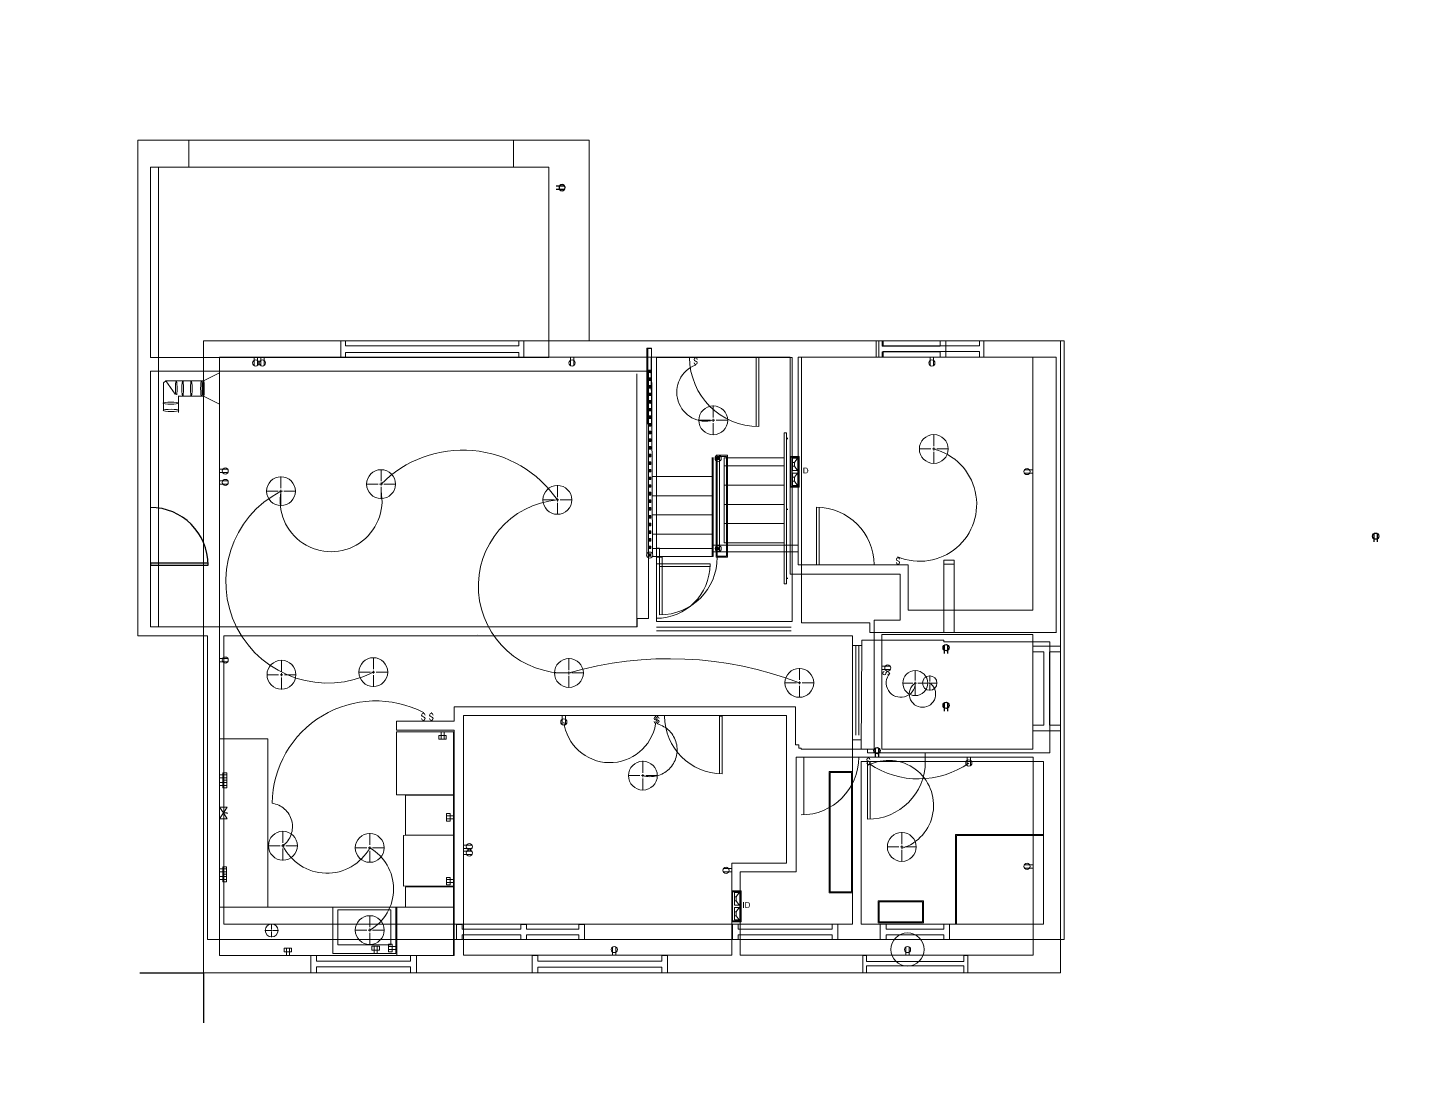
# Paper-space layout 'Layout1' of a CAD drawing. Header units: inches. Extents: x 1.05 to 9.45, y 0.8 to 7.2.
# The model-space entities are those that its viewports show. They can reach past a viewport. Long polylines and large blocks are cut down to what shows.
import ezdxf
from ezdxf.enums import TextEntityAlignment as Align

# ---------------------------------------------------------------- set-up
doc = ezdxf.new("R2010")
doc.units = ezdxf.units.IN
doc.header["$MEASUREMENT"] = 0
for name, pattern in [('ACAD_ISO02W100', [15, 12, -3]), ('ACAD_ISO07W100', [3, 0, -3]), ('CENTER2', [1.125, 0.75, -0.125, 0.125, -0.125])]:
    doc.linetypes.add(name, pattern=pattern)
doc.layers.get('0').update_dxf_attribs({"color": 1, "lineweight": 9})
for name, color, linetype, lineweight in [('00-page-edge', 7, 'Continuous', 9), ('E201-Electrical-2nd-floor', 7, 'Continuous', 9), ('VPORT-A000-With-E201', 7, 'Continuous', 9)]:
    doc.layers.add(name, color=color, linetype=linetype, lineweight=lineweight)
doc.layers.get('00-page-edge').off()
doc.layers.get('E201-Electrical-2nd-floor').off()
doc.styles.add('Reg', font='Arial.ttf', dxfattribs={"height": 3})

# ---------------------------------------------------------------- blocks, each defined once
blk = doc.blocks.new('cgri')
at = {"layer": ''}
for p, q in [((291.65, 54.83), (291.65, 59.21)), ((293.38, 54.83), (293.38, 59.22))]:
    blk.add_line(p, q, dxfattribs=at)
blk.add_circle((292.52, 57.86), 1.61, dxfattribs=at)
blk = doc.blocks.new('*U11')
at = {"layer": 'E201-Electrical-2nd-floor'}
blk.add_blockref('cgri', (0, 0), dxfattribs=at)
at = {"style": 'Reg'}
blk.add_attdef('ID', text='', height=3, dxfattribs=at).set_placement((292.6, 61.43), align=Align.MIDDLE_CENTER)
blk = doc.blocks.new('*U23')
at = {"layer": 'VPORT-A000-With-E201', "color": 0, "linetype": 'CENTER2', "transparency": 16777216}
for p, q in [((0, 1.5), (0, 7.62)), ((-7.62, 0), (-1.5, 0)), ((1.5, 0), (7.62, 0)), ((0, -7.62), (0, -1.5))]:
    blk.add_line(p, q, dxfattribs=at)
at = {"layer": 'VPORT-A000-With-E201', "color": 0, "linetype": 'Continuous', "transparency": 16777216}
for p, q in [((-0.75, 0), (0.75, 0)), ((0, -0.75), (0, 0.75))]:
    blk.add_line(p, q, dxfattribs=at)
blk = doc.blocks.new('*U24')
at = {"layer": 'VPORT-A000-With-E201', "color": 0, "linetype": 'CENTER2', "transparency": 16777216}
for p, q in [((0, 1.5), (0, 7.62)), ((-7.62, 0), (-1.5, 0)), ((1.5, 0), (7.62, 0)), ((0, -7.62), (0, -1.5))]:
    blk.add_line(p, q, dxfattribs=at)
at = {"layer": 'VPORT-A000-With-E201', "color": 0, "linetype": 'Continuous', "transparency": 16777216}
for p, q in [((-0.75, 0), (0.75, 0)), ((0, -0.75), (0, 0.75))]:
    blk.add_line(p, q, dxfattribs=at)
blk = doc.blocks.new('*U25')
at = {"layer": 'VPORT-A000-With-E201', "color": 0, "linetype": 'CENTER2', "transparency": 16777216}
for p, q in [((0, 1.5), (0, 7.62)), ((-7.62, 0), (-1.5, 0)), ((1.5, 0), (7.62, 0)), ((0, -7.62), (0, -1.5))]:
    blk.add_line(p, q, dxfattribs=at)
at = {"layer": 'VPORT-A000-With-E201', "color": 0, "linetype": 'Continuous', "transparency": 16777216}
for p, q in [((-0.75, 0), (0.75, 0)), ((0, -0.75), (0, 0.75))]:
    blk.add_line(p, q, dxfattribs=at)
blk = doc.blocks.new('*U26')
at = {"layer": 'VPORT-A000-With-E201', "color": 0, "linetype": 'CENTER2', "transparency": 16777216}
for p, q in [((0, 1.5), (0, 7.62)), ((-7.62, 0), (-1.5, 0)), ((1.5, 0), (7.62, 0)), ((0, -7.62), (0, -1.5))]:
    blk.add_line(p, q, dxfattribs=at)
at = {"layer": 'VPORT-A000-With-E201', "color": 0, "linetype": 'Continuous', "transparency": 16777216}
for p, q in [((-0.75, 0), (0.75, 0)), ((0, -0.75), (0, 0.75))]:
    blk.add_line(p, q, dxfattribs=at)
blk = doc.blocks.new('*U27')
at = {"layer": 'VPORT-A000-With-E201', "color": 0, "linetype": 'CENTER2', "transparency": 16777216}
for p, q in [((0, 1.5), (0, 7.62)), ((-7.62, 0), (-1.5, 0)), ((1.5, 0), (7.62, 0)), ((0, -7.62), (0, -1.5))]:
    blk.add_line(p, q, dxfattribs=at)
at = {"layer": 'VPORT-A000-With-E201', "color": 0, "linetype": 'Continuous', "transparency": 16777216}
for p, q in [((-0.75, 0), (0.75, 0)), ((0, -0.75), (0, 0.75))]:
    blk.add_line(p, q, dxfattribs=at)
blk = doc.blocks.new('*U28')
at = {"layer": 'VPORT-A000-With-E201', "color": 0, "linetype": 'CENTER2', "transparency": 16777216}
for p, q in [((0, 1.5), (0, 7.62)), ((-7.62, 0), (-1.5, 0)), ((1.5, 0), (7.62, 0)), ((0, -7.62), (0, -1.5))]:
    blk.add_line(p, q, dxfattribs=at)
at = {"layer": 'VPORT-A000-With-E201', "color": 0, "linetype": 'Continuous', "transparency": 16777216}
for p, q in [((-0.75, 0), (0.75, 0)), ((0, -0.75), (0, 0.75))]:
    blk.add_line(p, q, dxfattribs=at)
blk = doc.blocks.new('*U29')
at = {"layer": 'VPORT-A000-With-E201', "color": 0, "linetype": 'CENTER2', "transparency": 16777216}
for p, q in [((0, 1.5), (0, 7.62)), ((-7.62, 0), (-1.5, 0)), ((1.5, 0), (7.62, 0)), ((0, -7.62), (0, -1.5))]:
    blk.add_line(p, q, dxfattribs=at)
at = {"layer": 'VPORT-A000-With-E201', "color": 0, "linetype": 'Continuous', "transparency": 16777216}
for p, q in [((-0.75, 0), (0.75, 0)), ((0, -0.75), (0, 0.75))]:
    blk.add_line(p, q, dxfattribs=at)
blk = doc.blocks.new('*U30')
at = {"layer": 'VPORT-A000-With-E201', "color": 0, "linetype": 'CENTER2', "transparency": 16777216}
for p, q in [((0, 1.5), (0, 7.62)), ((-7.62, 0), (-1.5, 0)), ((1.5, 0), (7.62, 0)), ((0, -7.62), (0, -1.5))]:
    blk.add_line(p, q, dxfattribs=at)
at = {"layer": 'VPORT-A000-With-E201', "color": 0, "linetype": 'Continuous', "transparency": 16777216}
for p, q in [((-0.75, 0), (0.75, 0)), ((0, -0.75), (0, 0.75))]:
    blk.add_line(p, q, dxfattribs=at)
blk = doc.blocks.new('*U22')
blk.add_circle((438.12, 307.76), 7.5)
at = {"style": 'Reg'}
blk.add_attdef('ID', (436.49, 308.43), '', height=3, dxfattribs=at)
blk = doc.blocks.new('*U31')
at = {"layer": 'VPORT-A000-With-E201', "color": 0, "linetype": 'CENTER2', "transparency": 16777216}
for p, q in [((0, 1.5), (0, 7.62)), ((-7.62, 0), (-1.5, 0)), ((1.5, 0), (7.62, 0)), ((0, -7.62), (0, -1.5))]:
    blk.add_line(p, q, dxfattribs=at)
at = {"layer": 'VPORT-A000-With-E201', "color": 0, "linetype": 'Continuous', "transparency": 16777216}
for p, q in [((-0.75, 0), (0.75, 0)), ((0, -0.75), (0, 0.75))]:
    blk.add_line(p, q, dxfattribs=at)
blk = doc.blocks.new('*U32')
at = {"layer": 'VPORT-A000-With-E201', "color": 0, "linetype": 'CENTER2', "transparency": 16777216}
for p, q in [((-6.62, 0), (-1.3, 0)), ((0, 1.3), (0, 6.62)), ((1.3, 0), (6.62, 0)), ((0, -6.62), (0, -1.3))]:
    blk.add_line(p, q, dxfattribs=at)
at = {"layer": 'VPORT-A000-With-E201', "color": 0, "linetype": 'Continuous', "transparency": 16777216}
for p, q in [((-0.65, 0), (0.65, 0)), ((0, -0.65), (0, 0.65))]:
    blk.add_line(p, q, dxfattribs=at)
blk = doc.blocks.new('*U33')
at = {"layer": 'VPORT-A000-With-E201', "color": 0, "linetype": 'CENTER2', "transparency": 16777216}
for p, q in [((-3.87, 0), (-0.75, 0)), ((0, 0.75), (0, 3.87)), ((0.75, 0), (3.87, 0)), ((0, -3.87), (0, -0.75))]:
    blk.add_line(p, q, dxfattribs=at)
at = {"layer": 'VPORT-A000-With-E201', "color": 0, "linetype": 'Continuous', "transparency": 16777216}
for p, q in [((-0.375, 0), (0.375, 0)), ((0, -0.375), (0, 0.375))]:
    blk.add_line(p, q, dxfattribs=at)
blk = doc.blocks.new('*U34')
at = {"layer": 'VPORT-A000-With-E201', "color": 0, "linetype": 'CENTER2', "transparency": 16777216}
for p, q in [((0, 1.5), (0, 7.62)), ((-7.62, 0), (-1.5, 0)), ((1.5, 0), (7.62, 0)), ((0, -7.62), (0, -1.5))]:
    blk.add_line(p, q, dxfattribs=at)
at = {"layer": 'VPORT-A000-With-E201', "color": 0, "linetype": 'Continuous', "transparency": 16777216}
for p, q in [((-0.75, 0), (0.75, 0)), ((0, -0.75), (0, 0.75))]:
    blk.add_line(p, q, dxfattribs=at)
blk = doc.blocks.new('*U35')
at = {"layer": 'VPORT-A000-With-E201', "color": 0, "linetype": 'CENTER2', "transparency": 16777216}
for p, q in [((0, 1.5), (0, 7.62)), ((-7.62, 0), (-1.5, 0)), ((1.5, 0), (7.62, 0)), ((0, -7.62), (0, -1.5))]:
    blk.add_line(p, q, dxfattribs=at)
at = {"layer": 'VPORT-A000-With-E201', "color": 0, "linetype": 'Continuous', "transparency": 16777216}
for p, q in [((-0.75, 0), (0.75, 0)), ((0, -0.75), (0, 0.75))]:
    blk.add_line(p, q, dxfattribs=at)
blk = doc.blocks.new('*U36')
at = {"layer": 'VPORT-A000-With-E201', "color": 0, "linetype": 'CENTER2', "transparency": 16777216}
for p, q in [((0, 1.5), (0, 7.62)), ((-7.62, 0), (-1.5, 0)), ((1.5, 0), (7.62, 0)), ((0, -7.62), (0, -1.5))]:
    blk.add_line(p, q, dxfattribs=at)
at = {"layer": 'VPORT-A000-With-E201', "color": 0, "linetype": 'Continuous', "transparency": 16777216}
for p, q in [((-0.75, 0), (0.75, 0)), ((0, -0.75), (0, 0.75))]:
    blk.add_line(p, q, dxfattribs=at)
blk = doc.blocks.new('*U37')
at = {"layer": 'VPORT-A000-With-E201', "color": 0, "linetype": 'CENTER2', "transparency": 16777216}
for p, q in [((-3.45, 0), (-0.666, 0)), ((0, 0.666), (0, 3.45)), ((0.666, 0), (3.45, 0)), ((0, -3.45), (0, -0.666))]:
    blk.add_line(p, q, dxfattribs=at)
at = {"layer": 'VPORT-A000-With-E201', "color": 0, "linetype": 'Continuous', "transparency": 16777216}
for p, q in [((-0.333, 0), (0.333, 0)), ((0, -0.333), (0, 0.333))]:
    blk.add_line(p, q, dxfattribs=at)

msp = doc.modelspace()

# ---------------------------------------------------------------- linework, layer by layer
at = {"lineweight": 30}
for p, q in [((55.58, 30.84), (88.64, 30.84)), ((88.64, 30.84), (88.64, 4.76))]:
    msp.add_line(p, q, dxfattribs=at)
at = {"layer": 'VPORT-A000-With-E201'}
for p, q in [((81.07, 449.66), (81.07, 463.76)), ((249.75, 449.66), (249.75, 463.76)), ((88.64, 30.84), (88.64, 359.41)), ((88.64, 359.41), (533.92, 359.41)), ((160.05, 350.87), (160.05, 359.37)), ((160.05, 359.37), (162.55, 359.37)), ((162.55, 359.37), (162.55, 356.87)), ((162.55, 356.87), (252.55, 356.87)), ((252.55, 353.37), (162.55, 353.37)), ((162.55, 353.37), (162.55, 350.87)), ((252.55, 356.87), (252.55, 359.37)), ((252.55, 359.37), (255.05, 359.37)), ((252.55, 350.87), (252.55, 353.37)), ((255.05, 359.37), (255.05, 350.87)), ((319, 355.51), (319, 247.6)), ((321.47, 355.51), (319, 355.51)), ((319.43, 355.51), (319.43, 316.33)), ((319.58, 316.44), (319.58, 355.38)), ((319.58, 355.38), (321.35, 355.38)), ((320.29, 359.41), (320.29, 359.41)), ((321.35, 355.51), (321.35, 355.51)), ((322.02, 248.66), (321.47, 355.51)), ((441.27, 359.41), (438.27, 359.41)), ((438.27, 359.41), (438.27, 350.91)), ((439.64, 350.91), (439.64, 359.41)), ((441.75, 359.4), (439.75, 359.4)), ((441.27, 356.66), (441.27, 359.41)), ((471.4, 356.66), (441.27, 356.66)), ((441.27, 350.91), (441.27, 353.66)), ((441.27, 353.66), (471.4, 353.66)), ((441.89, 356.79), (441.89, 359.41)), ((441.89, 356.79), (491.89, 356.79)), ((441.89, 353.79), (491.89, 353.79)), ((441.89, 350.91), (441.89, 353.79)), ((474.4, 359.41), (471.4, 359.41)), ((471.4, 359.41), (471.4, 356.66)), ((471.4, 353.66), (471.4, 350.91)), ((474.4, 350.91), (474.4, 359.41)), ((491.89, 356.79), (491.89, 359.41)), ((491.89, 350.91), (491.89, 353.79)), ((494.14, 350.91), (494.14, 359.41)), ((533.92, 359.41), (533.92, 30.84)), ((393.52, 350.91), (96.94, 350.91)), ((96.94, 350.91), (96.94, 39.91)), ((114.96, 350.91), (114.96, 346.52)), ((116.69, 350.91), (116.69, 346.53)), ((118.42, 350.91), (118.42, 346.52)), ((120.15, 350.91), (120.15, 346.53)), ((162.55, 350.87), (160.05, 350.87)), ((255.05, 350.87), (252.55, 350.87)), ((279.32, 350.91), (279.32, 346.52)), ((281.05, 350.92), (281.05, 346.53)), ((321.37, 350.91), (321.55, 316.44)), ((324.1, 350.91), (324.1, 350.78)), ((344.4, 350.54), (344.4, 350.91)), ((344.4, 347.17), (344.4, 346.8)), ((375.88, 314.8), (375.88, 350.78)), ((376.73, 350.91), (376.73, 350.91)), ((377.25, 314.78), (377.25, 350.78)), ((393.52, 243.96), (393.52, 350.91)), ((397.65, 350.91), (519.64, 350.91)), ((397.65, 242.91), (397.65, 350.91)), ((397.65, 350.91), (438.27, 350.91)), ((438.27, 350.91), (441.27, 350.91)), ((466.29, 350.91), (466.29, 346.52)), ((468.02, 350.91), (468.02, 346.53)), ((471.4, 350.91), (474.4, 350.91)), ((513.16, 350.78), (513.16, 350.91)), ((519.64, 350.91), (519.64, 219.29)), ((69.17, 338.6), (67.81, 337.63)), ((69.17, 338.6), (73.93, 331.6)), ((88.64, 338.6), (69.17, 338.6)), ((96.94, 342.72), (88.64, 338.6)), ((321.19, 344.16), (319.88, 344.16)), ((319.88, 344.16), (319.88, 342.85)), ((319.88, 344.14), (319.88, 344.12)), ((319.88, 344.13), (321.18, 342.84)), ((319.88, 342.85), (321.19, 342.85)), ((321.19, 340.16), (319.88, 340.16)), ((319.88, 340.16), (319.88, 338.85)), ((319.88, 340.14), (319.88, 340.12)), ((319.88, 340.13), (321.18, 338.84)), ((319.88, 338.85), (321.19, 338.85)), ((321.19, 344.14), (319.92, 342.85)), ((321.19, 340.14), (319.92, 338.85)), ((321.19, 342.85), (321.19, 344.16)), ((321.19, 338.85), (321.19, 340.16)), ((67.81, 337.63), (67.81, 323.21)), ((321.19, 336.21), (319.88, 336.21)), ((319.88, 336.21), (319.88, 334.9)), ((319.88, 336.19), (319.88, 336.17)), ((319.88, 336.18), (321.18, 334.89)), ((321.19, 336.16), (319.88, 336.16)), ((319.88, 336.16), (319.88, 334.85)), ((319.88, 336.14), (319.88, 336.12)), ((319.88, 336.13), (321.18, 334.84)), ((319.88, 334.9), (321.19, 334.9)), ((319.88, 334.85), (321.19, 334.85)), ((321.19, 332.21), (319.88, 332.21)), ((319.88, 332.21), (319.88, 330.9)), ((319.88, 332.19), (319.88, 332.17)), ((319.88, 332.18), (321.18, 330.89)), ((319.88, 330.9), (321.19, 330.9)), ((321.19, 336.19), (319.92, 334.9)), ((321.19, 336.14), (319.92, 334.85)), ((321.19, 332.19), (319.92, 330.9)), ((321.19, 334.9), (321.19, 336.21)), ((321.19, 334.85), (321.19, 336.16)), ((321.19, 330.9), (321.19, 332.21)), ((74.64, 330.6), (74.66, 330.6)), ((88.64, 330.6), (75.53, 330.6)), ((75.64, 330.65), (75.64, 322.09)), ((96.94, 326.47), (88.64, 330.6)), ((321.19, 328.29), (319.88, 328.29)), ((319.88, 328.29), (319.88, 326.97)), ((319.88, 328.27), (319.88, 328.24)), ((319.88, 328.26), (321.18, 326.97)), ((321.19, 328.21), (319.88, 328.21)), ((319.88, 328.21), (319.88, 326.9)), ((319.88, 328.19), (319.88, 328.17)), ((319.88, 328.18), (321.18, 326.89)), ((319.88, 326.97), (321.19, 326.97)), ((319.88, 326.9), (321.19, 326.9)), ((321.19, 324.29), (319.88, 324.29)), ((319.88, 324.29), (319.88, 322.97)), ((319.88, 324.27), (319.88, 324.24)), ((319.88, 324.26), (321.18, 322.97)), ((321.19, 328.27), (319.92, 326.97)), ((321.19, 328.19), (319.92, 326.9)), ((321.19, 324.27), (319.92, 322.97)), ((321.19, 326.97), (321.19, 328.29)), ((321.19, 326.9), (321.19, 328.21)), ((321.19, 322.97), (321.19, 324.29)), ((321.55, 316.44), (319.58, 316.44)), ((319.88, 322.97), (321.19, 322.97)), ((321.19, 320.32), (319.88, 320.32)), ((319.88, 320.32), (319.88, 319.01)), ((319.88, 320.3), (319.88, 320.28)), ((319.88, 320.29), (321.18, 319)), ((321.19, 320.29), (319.88, 320.29)), ((319.88, 320.29), (319.88, 318.97)), ((319.88, 320.27), (319.88, 320.24)), ((319.88, 320.26), (321.18, 318.97)), ((319.88, 319.01), (321.19, 319.01)), ((319.88, 318.97), (321.19, 318.97)), ((321.19, 320.3), (319.92, 319.01)), ((321.19, 320.27), (319.92, 318.97)), ((321.19, 319.01), (321.19, 320.32)), ((321.19, 318.97), (321.19, 320.29)), ((321.67, 316.44), (321.67, 316.44)), ((321.67, 316.32), (319.43, 316.32)), ((321.19, 316.32), (319.88, 316.32)), ((319.88, 316.32), (319.88, 315.01)), ((319.88, 316.3), (319.88, 316.28)), ((319.88, 316.29), (321.18, 315)), ((319.88, 315.01), (321.19, 315.01)), ((321.19, 312.4), (319.88, 312.4)), ((319.88, 312.4), (319.88, 311.08)), ((319.88, 312.38), (319.88, 312.35)), ((319.88, 312.37), (321.18, 311.08)), ((321.19, 312.32), (319.88, 312.32)), ((319.88, 312.32), (319.88, 311.01)), ((319.88, 312.3), (319.88, 312.28)), ((319.88, 312.29), (321.18, 311)), ((319.88, 311.08), (321.19, 311.08)), ((319.88, 311.01), (321.19, 311.01)), ((321.19, 316.3), (319.92, 315.01)), ((321.19, 312.38), (319.92, 311.08)), ((321.19, 312.3), (319.92, 311.01)), ((321.19, 315.01), (321.19, 316.32)), ((321.19, 311.08), (321.19, 312.4)), ((321.19, 311.01), (321.19, 312.32)), ((321.47, 316.32), (321.44, 316.32)), ((390.32, 233.05), (390.32, 311.61)), ((390.32, 311.61), (391.57, 311.61)), ((391.57, 311.61), (391.57, 233.05)), ((321.19, 308.4), (319.88, 308.4)), ((319.88, 308.4), (319.88, 307.08)), ((319.88, 308.38), (319.88, 308.35)), ((319.88, 308.37), (321.18, 307.08)), ((319.88, 307.08), (321.19, 307.08)), ((321.19, 304.46), (319.88, 304.46)), ((319.88, 304.46), (319.88, 303.15)), ((319.88, 304.45), (319.88, 304.42)), ((319.88, 304.44), (321.18, 303.14)), ((321.19, 304.4), (319.88, 304.4)), ((319.88, 304.4), (319.88, 303.08)), ((319.88, 304.38), (319.88, 304.35)), ((319.88, 304.37), (321.18, 303.08)), ((319.88, 303.15), (321.19, 303.15)), ((319.88, 303.08), (321.19, 303.08)), ((321.19, 308.38), (319.92, 307.08)), ((321.19, 304.44), (319.92, 303.15)), ((321.19, 304.38), (319.92, 303.08)), ((321.19, 307.08), (321.19, 308.4)), ((321.19, 303.15), (321.19, 304.46)), ((321.19, 303.08), (321.19, 304.4)), ((391.57, 308.72), (392.32, 308.72)), ((391.57, 308.47), (392.32, 308.47)), ((321.19, 300.46), (319.88, 300.46)), ((319.88, 300.46), (319.88, 299.15)), ((319.88, 300.45), (319.88, 300.42)), ((319.88, 300.44), (321.18, 299.14)), ((319.88, 299.15), (321.19, 299.15)), ((321.19, 296.54), (319.88, 296.54)), ((319.88, 296.54), (319.88, 295.23)), ((319.88, 296.53), (319.88, 296.5)), ((319.88, 296.52), (321.18, 295.23)), ((321.19, 296.46), (319.88, 296.46)), ((319.88, 296.46), (319.88, 295.15)), ((319.88, 296.45), (319.88, 296.42)), ((319.88, 296.44), (321.18, 295.14)), ((319.88, 295.23), (321.19, 295.23)), ((319.88, 295.15), (321.19, 295.15)), ((321.19, 300.44), (319.92, 299.15)), ((321.19, 296.53), (319.92, 295.23)), ((321.19, 296.44), (319.92, 295.15)), ((321.19, 299.15), (321.19, 300.46)), ((321.19, 295.23), (321.19, 296.54)), ((321.19, 295.15), (321.19, 296.46)), ((352.95, 247.35), (352.95, 298.76)), ((353.57, 247.35), (353.57, 298.76)), ((356.76, 298.95), (355.44, 298.95)), ((355.44, 298.95), (355.44, 297.64)), ((355.44, 298.94), (355.44, 298.91)), ((355.44, 298.93), (356.74, 297.64)), ((355.44, 297.64), (356.76, 297.64)), ((356.76, 298.94), (355.48, 297.64)), ((355.48, 249.66), (355.48, 297.64)), ((356.73, 249.66), (356.73, 297.65)), ((356.76, 297.64), (356.76, 298.95)), ((359.23, 255.72), (359.23, 298.65)), ((359.23, 298.65), (390.32, 298.65)), ((398.28, 299.29), (393.52, 299.29)), ((393.52, 299.29), (393.52, 283.29)), ((393.82, 298.85), (397.58, 298.85)), ((393.82, 283.73), (393.82, 298.85)), ((397.28, 298.41), (394.8, 298.41)), ((394.8, 296.18), (394.8, 298.41)), ((394.8, 296.18), (395.7, 296.18)), ((394.8, 294.15), (394.8, 296.18)), ((397.28, 298.41), (395.7, 296.18)), ((395.7, 296.18), (395.7, 294.15)), ((397.28, 298.85), (397.58, 298.85)), ((397.28, 298.41), (397.28, 298.41, 0.44)), ((397.58, 298.85), (397.58, 283.73)), ((398.28, 283.29), (398.28, 299.29)), ((96.94, 292.64), (101.32, 292.64)), ((96.94, 290.91), (101.33, 290.91)), ((321.19, 292.54), (319.88, 292.54)), ((319.88, 292.54), (319.88, 291.23)), ((319.88, 292.53), (319.88, 292.5)), ((319.88, 292.52), (321.18, 291.23)), ((319.88, 291.23), (321.19, 291.23)), ((321.19, 288.56), (319.88, 288.56)), ((319.88, 288.56), (319.88, 287.24)), ((319.88, 288.54), (319.88, 288.51)), ((321.19, 288.54), (319.88, 288.54)), ((319.88, 288.54), (319.88, 287.23)), ((319.88, 288.53), (321.18, 287.24)), ((319.88, 288.53), (319.88, 288.5)), ((319.88, 288.52), (321.18, 287.23)), ((321.19, 292.53), (319.92, 291.23)), ((321.19, 288.54), (319.92, 287.24)), ((321.19, 288.53), (319.92, 287.23)), ((321.19, 291.23), (321.19, 292.54)), ((321.19, 287.24), (321.19, 288.56)), ((321.19, 287.23), (321.19, 288.54)), ((352.95, 288.79), (321.82, 288.79)), ((359.23, 294.35), (390.32, 294.35)), ((395.7, 294.15), (394.8, 294.15)), ((394.8, 294.15), (395.7, 294.15)), ((394.8, 294.15), (394.8, 291.92)), ((397.28, 291.92), (394.8, 291.92)), ((397.28, 290.67), (394.8, 290.67)), ((394.8, 288.44), (394.8, 290.67)), ((394.8, 288.44), (395.7, 288.44)), ((394.8, 286.4), (394.8, 288.44)), ((397.28, 291.92), (395.7, 294.15)), ((397.28, 290.67), (395.7, 288.44)), ((395.7, 288.44), (395.7, 286.4)), ((519.64, 292.29), (515.25, 292.29)), ((519.64, 290.56), (515.26, 290.56)), ((96.94, 286.64), (101.32, 286.64)), ((96.94, 284.91), (101.33, 284.91)), ((319.88, 287.24), (321.19, 287.24)), ((319.88, 287.23), (321.19, 287.23)), ((321.19, 284.56), (319.88, 284.56)), ((319.88, 284.56), (319.88, 283.24)), ((319.88, 284.54), (319.88, 284.51)), ((319.88, 284.53), (321.18, 283.24)), ((319.88, 283.24), (321.19, 283.24)), ((321.19, 280.66), (319.88, 280.66)), ((319.88, 280.66), (319.88, 279.35)), ((319.88, 280.65), (319.88, 280.62)), ((319.88, 280.64), (321.18, 279.34)), ((321.19, 280.56), (319.88, 280.56)), ((319.88, 280.56), (319.88, 279.24)), ((319.88, 280.54), (319.88, 280.51)), ((319.88, 280.53), (321.18, 279.24)), ((321.19, 284.54), (319.92, 283.24)), ((321.19, 280.64), (319.92, 279.35)), ((321.19, 280.54), (319.92, 279.24)), ((321.19, 283.24), (321.19, 284.56)), ((321.19, 279.35), (321.19, 280.66)), ((321.19, 279.24), (321.19, 280.56)), ((359.23, 284.35), (390.32, 284.35)), ((393.52, 283.29), (398.28, 283.29)), ((397.58, 283.73), (393.82, 283.73)), ((394.8, 286.4), (395.7, 286.4)), ((394.8, 286.4), (394.8, 284.17)), ((397.28, 284.17), (394.8, 284.17)), ((397.28, 284.17), (395.7, 286.4)), ((319.88, 279.35), (321.19, 279.35)), ((319.88, 279.24), (321.19, 279.24)), ((321.19, 276.66), (319.88, 276.66)), ((319.88, 276.66), (319.88, 275.35)), ((319.88, 276.65), (319.88, 276.62)), ((319.88, 276.64), (321.18, 275.34)), ((319.88, 275.35), (321.19, 275.35)), ((321.19, 276.64), (319.92, 275.35)), ((321.19, 275.35), (321.19, 276.66)), ((352.95, 278.83), (321.87, 278.83)), ((359.23, 274.35), (390.32, 274.35)), ((321.19, 272.66), (319.88, 272.66)), ((319.88, 272.66), (319.88, 271.35)), ((319.88, 272.65), (319.88, 272.62)), ((319.88, 272.64), (321.18, 271.34)), ((321.19, 272.59), (319.88, 272.59)), ((319.88, 272.59), (319.88, 271.28)), ((319.88, 272.58), (319.88, 272.55)), ((319.88, 272.57), (321.18, 271.28)), ((319.88, 271.35), (321.19, 271.35)), ((319.88, 271.28), (321.19, 271.28)), ((321.19, 268.59), (319.88, 268.59)), ((319.88, 268.59), (319.88, 267.28)), ((319.88, 268.58), (319.88, 268.55)), ((319.88, 268.57), (321.18, 267.28)), ((319.88, 267.28), (321.19, 267.28)), ((321.19, 272.64), (319.92, 271.35)), ((321.19, 272.58), (319.92, 271.28)), ((321.19, 268.58), (319.92, 267.28)), ((321.19, 271.35), (321.19, 272.66)), ((321.19, 271.28), (321.19, 272.59)), ((321.19, 267.28), (321.19, 268.59)), ((352.95, 268.86), (321.92, 268.86)), ((392.32, 271.92), (391.57, 271.92)), ((392.32, 271.67), (391.57, 271.67)), ((407.14, 272.91), (407.14, 242.91)), ((408.52, 242.91), (408.52, 272.88)), ((321.19, 264.62), (319.88, 264.62)), ((319.88, 264.62), (319.88, 263.31)), ((319.88, 264.61), (319.88, 264.58)), ((319.88, 264.6), (321.18, 263.31)), ((321.19, 264.59), (319.88, 264.59)), ((319.88, 264.59), (319.88, 263.28)), ((319.88, 264.58), (319.88, 264.55)), ((319.88, 264.57), (321.18, 263.28)), ((319.88, 263.31), (321.19, 263.31)), ((319.88, 263.28), (321.19, 263.28)), ((321.19, 260.62), (319.88, 260.62)), ((319.88, 260.62), (319.88, 259.31)), ((319.88, 260.61), (319.88, 260.58)), ((319.88, 260.6), (321.18, 259.31)), ((319.88, 259.31), (321.19, 259.31)), ((321.19, 264.61), (319.92, 263.31)), ((321.19, 264.58), (319.92, 263.28)), ((321.19, 260.61), (319.92, 259.31)), ((321.19, 263.31), (321.19, 264.62)), ((321.19, 263.28), (321.19, 264.59)), ((321.19, 259.31), (321.19, 260.62)), ((352.95, 258.9), (321.97, 258.9)), ((359.23, 264.35), (390.32, 264.35)), ((321.19, 256.67), (319.88, 256.67)), ((319.88, 256.67), (319.88, 255.36)), ((319.88, 256.66), (319.88, 256.63)), ((319.88, 256.65), (321.18, 255.36)), ((321.19, 256.62), (319.88, 256.62)), ((319.88, 256.62), (319.88, 255.31)), ((319.88, 256.61), (319.88, 256.58)), ((319.88, 256.6), (321.18, 255.31)), ((319.88, 255.36), (321.19, 255.36)), ((319.88, 255.31), (321.19, 255.31)), ((319.88, 251.36), (319.88, 252.67)), ((319.88, 252.67), (321.19, 252.67)), ((321.19, 252.67), (319.88, 252.67)), ((319.88, 252.67), (319.88, 251.36)), ((319.88, 252.66), (319.88, 252.63)), ((319.88, 252.63), (319.88, 252.66)), ((319.88, 252.65), (321.18, 251.36)), ((321.18, 251.36), (319.88, 252.65)), ((321.19, 256.66), (319.92, 255.36)), ((321.19, 256.61), (319.92, 255.31)), ((321.19, 252.66), (319.92, 251.36)), ((319.92, 251.36), (321.19, 252.66)), ((321.19, 255.36), (321.19, 256.67)), ((321.19, 255.31), (321.19, 256.62)), ((321.19, 251.36), (321.19, 252.67)), ((321.19, 251.36), (321.19, 252.67)), ((325.63, 251.65), (324.1, 251.65)), ((325.63, 246.9), (325.63, 251.65)), ((397.65, 253.16), (353.58, 253.16)), ((356.77, 252.04), (355.46, 252.04)), ((355.46, 252.04), (355.46, 250.73)), ((355.46, 252.03), (355.46, 252)), ((355.46, 252.02), (356.76, 250.73)), ((356.77, 252.03), (355.5, 250.73)), ((356.77, 250.73), (356.77, 252.04)), ((359.23, 254.35), (359.23, 255.72)), ((390.32, 254.35), (359.23, 254.35)), ((319.88, 251.36), (321.19, 251.36)), ((319.88, 251.36), (321.19, 251.36)), ((321.19, 248.67), (319.88, 248.67)), ((319.88, 248.67), (319.88, 247.36)), ((319.88, 248.66), (319.88, 248.63)), ((319.88, 248.65), (321.18, 247.36)), ((319.88, 247.36), (321.19, 247.36)), ((321.19, 248.66), (319.92, 247.36)), ((321.19, 247.36), (321.19, 248.67)), ((352.95, 251.41), (322.01, 251.41)), ((322.04, 247.35), (353.57, 247.35)), ((324.1, 246.9), (325.63, 246.9)), ((324.12, 244.88), (324.1, 244.88)), ((327.01, 246.9), (325.63, 246.9)), ((325.63, 246.9), (325.63, 216.9)), ((327.01, 246.9), (327.01, 216.93)), ((397.65, 249.66), (353.58, 249.66)), ((356.77, 251.41), (355.46, 251.41)), ((355.46, 250.73), (356.77, 250.73)), ((449.53, 246.66), (449.53, 247.03)), ((478.72, 245.28), (473.35, 245.28)), ((473.35, 207.83), (473.35, 245.28)), ((478.72, 245.28), (478.72, 207.66)), ((324.1, 243.41), (351.88, 243.41)), ((325.63, 242.03), (325.63, 243.41)), ((325.63, 242.03), (351.84, 242.03)), ((351.88, 243.41), (351.88, 243.13)), ((393.52, 238.16), (393.52, 243.96)), ((450.65, 238.16), (393.52, 238.16)), ((454.78, 242.91), (397.65, 242.91)), ((407.14, 242.91), (408.52, 242.91)), ((449.53, 243.28), (449.53, 242.91)), ((450.65, 214.16), (450.65, 238.16)), ((454.78, 219.29), (454.78, 242.91)), ((478.72, 243.28), (473.35, 243.28)), ((391.57, 233.05), (390.32, 233.05)), ((391.57, 236), (392.32, 236)), ((391.57, 235.75), (392.32, 235.75)), ((519.64, 219.29), (454.78, 219.29)), ((314.1, 213.54), (313.88, 213.54)), ((319.97, 215.04), (314.1, 215.04)), ((437.1, 147.03), (437.1, 214.16)), ((437.1, 214.16), (450.65, 214.16)), ((314.1, 205.92), (314.1, 205.92)), ((319.97, 205.92), (319.97, 205.98)), ((425.94, 205.96), (425.94, 200.96)), ((430.82, 203.83), (434.94, 203.83)), ((441.22, 206.71), (519.64, 206.71)), ((441.22, 147.03), (441.22, 206.71)), ((519.64, 206.71), (519.64, 147.03)), ((96.94, 194.29), (101.32, 194.29)), ((425.94, 200.96), (430.82, 200.96)), ((519.64, 200.71), (533.92, 200.71)), ((519.64, 197.71), (525.27, 197.71)), ((525.27, 197.71), (525.27, 159.65)), ((533.92, 197.71), (528.27, 197.71)), ((528.27, 197.71), (528.27, 159.65)), ((96.94, 192.56), (101.33, 192.56)), ((441.22, 190.19), (445.6, 190.19)), ((441.22, 188.46), (445.61, 188.46)), ((441.59, 186.58), (441.22, 186.58)), ((444.97, 186.58), (445.34, 186.58)), ((202.94, 165.75), (202.94, 166.15)), ((207.07, 165.75), (207.07, 166.15)), ((218.99, 169.09), (396.36, 169.09)), ((218.99, 161.66), (218.99, 169.09)), ((396.36, 169.09), (396.36, 149.4)), ((188.99, 156.91), (188.99, 161.66)), ((188.99, 161.66), (218.99, 161.66)), ((202.94, 162.07), (202.94, 161.66)), ((207.07, 162.07), (207.07, 161.66)), ((223.73, 164.62), (391.62, 164.62)), ((223.73, 40.03), (223.73, 164.62)), ((275.06, 164.25), (275.06, 159.86)), ((276.79, 164.25), (276.79, 159.87)), ((323.61, 163.97), (323.61, 164.34)), ((323.61, 160.6), (323.61, 160.23)), ((324.53, 163.97), (324.53, 164.34)), ((324.53, 160.6), (324.53, 160.23)), ((358.25, 164.34), (356.87, 164.34)), ((356.87, 164.34), (356.87, 134.38)), ((358.25, 134.34), (358.25, 164.34)), ((391.62, 164.62), (391.62, 87.76)), ((525.27, 159.65), (519.64, 159.65)), ((528.27, 159.65), (533.92, 159.65)), ((96.94, 39.91), (96.94, 152.55)), ((96.94, 152.55), (122.07, 152.55)), ((122.07, 152.55), (122.07, 65.05)), ((218.99, 156.91), (188.99, 156.91)), ((210.92, 152.31), (210.92, 154.25)), ((210.92, 154.25), (210.92, 152.31)), ((210.92, 154.25), (214.84, 154.25)), ((210.92, 152.31), (214.84, 152.31)), ((212.09, 156.04), (212.09, 152.31)), ((212.09, 156.04), (212.09, 152.31)), ((212.87, 152.1), (212.87, 152.31)), ((213.66, 156.04), (213.66, 152.31)), ((214.84, 152.31), (214.84, 154.25)), ((218.99, 39.91), (218.99, 156.91)), ((430.38, 151.91), (425.94, 151.91)), ((430.34, 151.91), (425.94, 151.91)), ((519.64, 156.65), (533.92, 156.65)), ((396.36, 149.4), (398.02, 149.4)), ((398.02, 149.4), (398.02, 147.65)), ((398.02, 147.65), (399.2, 147.65)), ((399.2, 147.65), (399.2, 147.03)), ((399.2, 147.03), (437.1, 147.03)), ((519.64, 147.03), (441.22, 147.03)), ((463.75, 140.66), (463.75, 145.16)), ((519.87, 142.93), (396.58, 142.93)), ((396.58, 142.93), (396.58, 83.42)), ((400.58, 112.9), (400.58, 142.9)), ((433.75, 140.66), (433.75, 110.66)), ((434.14, 142.53), (434.14, 142.9)), ((434.14, 139.16), (434.14, 138.79)), ((435.12, 140.66), (435.12, 110.66)), ((485.52, 142.9), (485.52, 138.51)), ((487.25, 142.9), (487.25, 138.52)), ((519.87, 40.03), (519.87, 142.93)), ((97, 129.77), (100.72, 129.77)), ((97.06, 133.69), (100.72, 133.69)), ((97.06, 132.12), (100.72, 132.12)), ((100.72, 134.86), (98.76, 134.86)), ((98.76, 134.86), (98.76, 127.02)), ((100.72, 130.94), (98.76, 130.94)), ((100.72, 127.02), (100.72, 134.86)), ((97, 128.2), (100.72, 128.2)), ((98.76, 127.02), (100.72, 127.02)), ((218.66, 123.16), (193.66, 123.16)), ((193.66, 123.16), (193.66, 102.34)), ((96.94, 116.98), (97.98, 116.98)), ((99, 113.97), (96.94, 116.98)), ((97.98, 116.98), (99, 116.98)), ((100.03, 116.98), (99, 116.98)), ((99, 113.97), (101.06, 116.98)), ((101.06, 116.98), (100.03, 116.98)), ((99, 113.97), (96.94, 110.96)), ((96.94, 110.96), (97.98, 110.96)), ((97.98, 110.96), (99, 110.96)), ((99, 113.97), (101.06, 110.96)), ((100.03, 110.96), (99, 110.96)), ((101.06, 110.96), (100.03, 110.96)), ((216.88, 113.6), (214.94, 113.6)), ((214.94, 113.6), (214.94, 109.68)), ((218.66, 112.43), (214.94, 112.43)), ((218.66, 110.86), (214.94, 110.86)), ((214.94, 109.68), (216.88, 109.68)), ((216.88, 113.6), (216.88, 109.68)), ((192.54, 102.21), (218.66, 102.4)), ((192.54, 75.83), (192.54, 102.21)), ((193.66, 102.34), (218.66, 102.53)), ((479.37, 56.04), (479.37, 102.79)), ((479.37, 102.79), (525.12, 102.79)), ((479.87, 102.29), (525.12, 102.29)), ((479.87, 56.04), (479.87, 102.29)), ((223.74, 97.26), (228.12, 97.26)), ((223.74, 95.53), (228.13, 95.53)), ((223.74, 94.02), (228.12, 94.02)), ((223.74, 92.29), (228.13, 92.29)), ((391.62, 87.76), (363.13, 87.76)), ((363.13, 87.76), (363.13, 40.03)), ((519.64, 87.02), (515.25, 87.02)), ((96.94, 80.91), (100.67, 80.91)), ((96.94, 79.34), (100.67, 79.34)), ((97.01, 84.83), (100.67, 84.83)), ((97.01, 83.27), (100.67, 83.27)), ((100.67, 86.01), (98.71, 86.01)), ((98.71, 86.01), (98.71, 78.17)), ((100.67, 82.09), (98.71, 82.09)), ((100.67, 78.17), (100.67, 86.01)), ((216.88, 80.46), (214.94, 80.46)), ((214.94, 80.46), (214.94, 76.54)), ((218.66, 79.29), (214.94, 79.29)), ((216.88, 80.46), (216.88, 76.54)), ((363.27, 85, 48), (358.87, 85, 48)), ((363.27, 83.27, 48), (358.88, 83.27, 48)), ((367.39, 83.27, 48), (367.39, 83.27, 39.09)), ((396.58, 83.42), (367.46, 83.42)), ((367.46, 83.42), (367.46, 40.03)), ((519.64, 85.29), (515.26, 85.29)), ((98.71, 78.17), (100.67, 78.17)), ((218.66, 76.04), (192.54, 75.83)), ((218.66, 75.58), (193.66, 75.58)), ((193.66, 75.58), (193.66, 65.05)), ((218.66, 77.72), (214.94, 77.72)), ((214.94, 76.54), (216.88, 76.54)), ((367.02, 72.54), (364.54, 72.54)), ((364.54, 70.31), (364.54, 72.54)), ((367.02, 72.54), (365.44, 70.31)), ((367.02, 72.97), (367.32, 72.97)), ((367.02, 72.54), (367.02, 72.54, 0.44)), ((188.57, 65.05), (155.82, 65.05)), ((155.82, 65.05), (155.82, 40.93)), ((188.57, 40.93), (188.57, 65.05)), ((188.57, 65.05), (188.57, 40.93)), ((364.54, 70.31), (365.44, 70.31)), ((364.54, 68.27), (364.54, 70.31)), ((365.44, 68.27), (364.54, 68.27)), ((364.54, 68.27), (365.44, 68.27)), ((364.54, 68.27), (364.54, 66.04)), ((367.02, 66.04), (364.54, 66.04)), ((367.02, 64.79), (364.54, 64.79)), ((364.54, 62.56), (364.54, 64.79)), ((365.44, 70.31), (365.44, 68.27)), ((367.02, 66.04), (365.44, 68.27)), ((367.02, 64.79), (365.44, 62.56)), ((158.44, 63.61), (186.07, 63.61)), ((158.44, 45.43), (158.44, 63.61)), ((186.07, 63.61), (186.07, 45.43)), ((364.54, 62.56), (365.44, 62.56)), ((364.54, 60.53), (364.54, 62.56)), ((364.54, 60.53), (365.44, 60.53)), ((364.54, 60.53), (364.54, 58.3)), ((367.02, 58.3), (364.54, 58.3)), ((365.44, 62.56), (365.44, 60.53)), ((367.02, 58.3), (365.44, 60.53)), ((220.07, 56.04), (220.07, 48.17)), ((220.07, 55.97), (223.07, 55.97)), ((223.07, 56.04), (223.07, 53.61)), ((253.57, 53.61), (223.07, 53.61)), ((253.57, 50.61), (223.07, 50.61)), ((223.07, 50.61), (223.07, 48.17)), ((253.57, 53.61), (253.57, 56.04)), ((253.57, 55.97), (256.57, 55.97)), ((253.57, 48.17), (253.57, 50.61)), ((256.57, 53.61), (256.57, 56.04)), ((283.7, 53.61), (256.57, 53.61)), ((283.7, 50.61), (256.57, 50.61)), ((256.57, 48.17), (256.57, 50.61)), ((283.7, 53.61), (283.7, 56.04)), ((283.7, 55.97), (286.7, 55.97)), ((283.7, 48.17), (283.7, 50.61)), ((286.7, 48.17), (286.7, 56.04)), ((363.57, 56.04), (363.57, 48.17)), ((366.57, 56.04), (366.57, 53.61)), ((415.32, 53.61), (366.57, 53.61)), ((366.57, 50.61), (366.57, 48.17)), ((415.32, 50.61), (366.57, 50.61)), ((415.32, 53.61), (415.32, 56.04)), ((415.32, 48.17), (415.32, 50.61)), ((418.32, 48.17), (418.32, 56.04)), ((440.35, 56.04), (440.35, 48.17)), ((443.35, 56.04), (443.35, 53.61)), ((473.35, 53.61), (443.35, 53.61)), ((443.35, 50.61), (443.35, 48.17)), ((473.35, 50.61), (443.35, 50.61)), ((473.35, 53.61), (473.35, 56.04)), ((473.35, 48.17), (473.35, 50.61)), ((476.35, 48.17), (476.35, 56.04)), ((130.57, 43.64), (130.57, 41.7)), ((131.75, 39.92), (131.75, 43.65)), ((131.75, 39.91), (131.75, 43.64)), ((131.75, 39.91), (131.75, 43.64)), ((133.32, 39.92), (133.32, 43.65)), ((133.32, 39.91), (133.32, 43.64)), ((133.32, 39.91), (133.32, 43.64)), ((134.49, 41.7), (134.49, 43.64)), ((186.07, 45.43), (158.44, 45.43)), ((176.13, 44.62), (176.13, 42.68)), ((180.05, 44.62), (176.13, 44.62)), ((177.3, 40.89), (177.3, 44.62)), ((178.87, 40.89), (178.87, 44.62)), ((180.05, 42.68), (180.05, 44.62)), ((186.78, 45.67), (184.84, 45.67)), ((184.84, 45.67), (184.84, 41.75)), ((188.57, 44.5), (184.84, 44.5)), ((186.78, 45.67), (186.78, 41.75)), ((220.07, 48.13), (223.07, 48.13)), ((220.07, 48.1), (223.07, 48.1)), ((253.57, 48.1), (256.57, 48.1)), ((283.7, 48.1), (286.7, 48.1)), ((283.7, 48.1), (286.7, 48.1)), ((301.26, 39.91), (301.26, 44.29)), ((302.99, 39.91), (302.99, 44.3)), ((453.64, 39.91), (453.64, 44.29)), ((455.37, 39.91), (455.37, 44.3)), ((96.94, 39.91), (218.99, 39.91)), ((134.49, 41.7), (130.57, 41.7)), ((144.42, 39.91), (147.43, 39.91)), ((144.43, 39.91), (144.43, 30.84)), ((147.43, 39.91), (147.43, 36.86)), ((147.43, 36.86), (196.3, 36.86)), ((155.82, 40.93), (188.57, 40.93)), ((155.82, 39.91), (155.82, 39.93)), ((158.44, 39.91), (158.44, 39.93)), ((180.05, 42.68), (176.13, 42.68)), ((188.57, 42.93), (184.84, 42.93)), ((184.84, 41.75), (186.78, 41.75)), ((189.04, 39.92), (189.04, 39.91)), ((196.3, 36.86), (196.3, 39.91)), ((196.3, 39.91), (199.3, 39.91)), ((199.3, 39.91), (199.3, 30.84)), ((363.13, 40.03), (223.73, 40.03)), ((259.4, 30.84), (259.4, 39.91)), ((259.4, 39.91), (262.4, 39.91)), ((262.4, 39.91), (262.4, 36.83)), ((262.4, 36.83), (326.8, 36.83)), ((326.8, 36.83), (326.8, 39.91)), ((326.8, 39.91), (329.8, 39.91)), ((329.8, 39.91), (329.8, 30.84)), ((367.46, 40.03), (519.87, 40.03)), ((433.27, 39.91), (431.27, 39.91)), ((431.27, 39.91), (431.27, 30.84)), ((433.27, 36.66), (433.27, 39.91)), ((483.77, 36.66), (433.27, 36.66)), ((485.77, 39.91), (483.77, 39.91)), ((483.77, 39.91), (483.77, 36.66)), ((485.77, 39.91), (485.77, 30.84)), ((485.77, 30.84), (485.77, 39.91)), ((533.92, 30.84), (88.64, 30.84)), ((144.42, 30.85), (147.43, 30.85)), ((147.43, 30.84), (147.43, 33.86)), ((147.43, 33.86), (196.3, 33.86)), ((196.3, 33.86), (196.3, 30.84)), ((196.3, 30.85), (199.3, 30.85)), ((259.4, 30.85), (262.4, 30.85)), ((262.4, 30.84), (262.4, 33.83)), ((262.4, 33.83), (326.8, 33.83)), ((326.8, 33.83), (326.8, 30.84)), ((326.8, 30.85), (329.8, 30.85)), ((431.27, 30.84), (433.27, 30.84)), ((433.27, 30.84), (433.27, 34.41)), ((433.27, 34.41), (483.77, 34.41)), ((483.77, 34.41), (433.27, 34.41)), ((483.77, 34.41), (483.77, 30.84)), ((483.77, 30.84), (485.77, 30.84))]:
    msp.add_line(p, q, dxfattribs=at)
at = {"layer": 'VPORT-A000-With-E201', "linetype": 'ACAD_ISO07W100'}
for p, q in [((65.22, 210.79), (65.22, 449.66)), ((313.88, 210.67), (313.88, 342.28)), ((394.03, 210.54), (324.1, 210.54)), ((394.03, 208.54), (324.1, 208.54)), ((427.57, 200.96), (427.57, 154.35)), ((429.19, 200.96), (429.19, 154.35))]:
    msp.add_line(p, q, dxfattribs=at)
at = {"layer": 'VPORT-A000-With-E201', "color": 0, "linetype": 'CENTER2', "transparency": 16777216}
msp.add_line((356.07, 251.41), (356.09, 251.41), dxfattribs=at)
at = {"layer": 'VPORT-A000-With-E201', "lineweight": 30}
for p, q in [((61.07, 244.04), (91.04, 244.04)), ((61.07, 244.04), (61.07, 242.79)), ((61.07, 242.79), (91.06, 242.79)), ((231.05, 206.75), (231.05, 206.75))]:
    msp.add_line(p, q, dxfattribs=at)
at = {"layer": 'VPORT-A000-With-E201', "linetype": 'CENTER2'}
for p, q in [((189.04, 123.41), (189.04, 156.04)), ((189.04, 156.04), (218.66, 156.04)), ((218.66, 156.04), (218.66, 39.91)), ((316.99, 134.84), (316.99, 140.96)), ((309.37, 133.34), (315.49, 133.34)), ((316.99, 125.72), (316.99, 131.84)), ((318.49, 133.34), (324.61, 133.34)), ((218.66, 123.41), (189.04, 123.41)), ((451.52, 97.79), (451.52, 103.91)), ((443.9, 96.29), (450.02, 96.29)), ((451.52, 88.67), (451.52, 94.79)), ((453.02, 96.29), (459.14, 96.29)), ((96.94, 39.93), (96.94, 65.05)), ((96.94, 65.05), (218.99, 65.05)), ((189.19, 39.91), (189.19, 65.05)), ((218.66, 39.91), (96.94, 39.93))]:
    msp.add_line(p, q, dxfattribs=at)
at = {"layer": 'VPORT-A000-With-E201', "linetype": 'Continuous'}
for p, q in [((316.24, 133.34), (317.74, 133.34)), ((316.99, 132.59), (316.99, 134.09)), ((450.77, 96.29), (452.27, 96.29)), ((451.52, 95.54), (451.52, 97.04))]:
    msp.add_line(p, q, dxfattribs=at)
at = {"layer": 'VPORT-A000-With-E201'}
for points in [[(289.1, 359.41), (535.97, 359.41), (535.97, 48.17), (90.69, 48.17), (90.69, 206.04), (54.57, 206.04), (54.57, 463.76), (289.1, 463.76)], [(268.13, 350.66), (61.07, 350.66), (61.07, 449.66), (268.13, 449.66)], [(324.1, 213.54), (324.1, 350.78), (394.6, 350.78), (394.6, 213.54)], [(314.1, 210.67), (61.07, 210.78), (61.07, 343.65), (268.13, 343.65), (319.97, 343.65), (319.97, 215.04), (314.1, 215.04)], [(355, 246.9), (361, 246.9), (361, 299.89), (355, 299.89)], [(355.63, 247.53), (360.38, 247.53), (360.38, 299.27), (355.63, 299.27)], [(430.34, 147.16), (430.82, 200.96), (430.82, 203.83), (473.35, 203.83), (473.35, 202.91), (528.37, 202.91), (528.37, 145.16), (433.75, 145.16), (433.75, 147.16)], [(430.34, 140.66), (430.34, 56.04), (525.12, 56.04), (525.12, 140.66)], [(425.94, 72.41), (425.94, 135.54), (413.82, 135.54), (413.82, 72.41)], [(425.44, 72.91), (425.44, 135.04), (414.32, 135.04), (414.32, 72.91)], [(368.02, 57.41), (368.02, 73.41), (363.27, 73.41), (363.27, 57.41)], [(363.57, 72.97), (367.32, 72.97), (367.32, 57.85), (363.57, 57.85)], [(439.32, 56.85), (439.32, 68.22), (462.81, 68.22), (462.81, 56.85)], [(439.82, 57.35), (439.82, 67.72), (462.31, 67.72), (462.31, 57.35)], [(134.49, 41.71), (130.57, 41.71), (130.57, 43.65), (134.49, 43.65)], [(134.49, 41.7), (130.57, 41.7), (130.57, 43.64), (134.49, 43.64)]]:
    msp.add_lwpolyline(points, close=True, dxfattribs=at)
for points in [[(531.72, 207.66), (531.72, 350.91), (399.47, 350.91), (399.47, 212.83), (434.94, 212.83), (434.94, 207.83), (531.72, 207.83)], [(99.19, 56.04), (425.94, 56.04), (425.94, 205.96), (394.6, 205.96), (394.6, 205.99), (99.19, 206.02), (99.19, 56.04)], [(99, 113.97), (101, 113.97), (101, 113.45)]]:
    msp.add_lwpolyline(points, dxfattribs=at)
for centre, radius in [((115.82, 347.88), 1.61), ((119.28, 347.88), 1.61), ((280.18, 347.88), 1.61), ((467.15, 347.88), 1.61), ((353.57, 318.08), 7.5), ((468.15, 303.16), 7.5), ((356.12, 298.32), 1.61), ((99.97, 291.77), 1.61), ((128.94, 281.25), 7.5), ((180.94, 284.91), 7.5), ((516.61, 291.43), 1.61), ((99.97, 285.77), 1.61), ((272.57, 276.7), 7.5), ((356.14, 251.41), 1.61), ((320.56, 247.99), 1.61), ((320.56, 247.99), 0.538), ((99.97, 193.41), 1.61), ((176.94, 187.16), 7.5), ((278.57, 186.72), 7.5), ((129.19, 185.8), 7.5), ((398.3, 181.57, 13.66), 7.5), ((444.25, 189.32), 1.61), ((458.53, 181.46), 6.5), ((466.03, 181.46), 3.75), ((275.92, 161.22), 1.61), ((316.99, 133.34), 7.5), ((486.37, 139.87), 1.61), ((129.94, 96.91), 7.5), ((175.07, 95.79), 7.5), ((451.52, 96.29), 7.5), ((226.77, 96.39), 1.61), ((226.77, 93.15), 1.61), ((516.61, 86.16), 1.61), ((360.23, 84.14, 48), 1.61), ((175.07, 53.04), 7.5), ((124.08, 52.84), 3.33), ((454.51, 42.94), 8.61), ((302.13, 42.94), 1.61), ((454.51, 42.94), 1.61)]:
    msp.add_circle(centre, radius, dxfattribs=at)
at = {"layer": 'VPORT-A000-With-E201', "linetype": 'ACAD_ISO02W100'}
for centre, radius, start, end in [((349.68, 332.66), 15.09, 110.48932, 284.9454), ((223.36, 242.92), 59.69, 34.4698, 135.28512), ((460.8, 274.44), 29.64, 247.65582, 75.64918), ((153.07, 234.27), 52.81, 117.18229, 296.8778), ((154.96, 276.23), 26.49, 169.09365, 11.24487), ((276.6, 231.78), 45.1, 95.12941, 272.50048), ((330.8, 6.88, 13.66), 187.27, 68.87517, 106.19633), ((178.17, 118.33), 53.86, 62.61531, 179.31446), ((299.84, 164.19), 24.1, 187.08808, 350.53449), ((320.85, 146.76), 13.96, 253.92181, 74.75125), ((444.64, 117.89), 23.39, 287.09787, 116.67611), ((460.22, 177.31), 45.67, 236.09007, 304.94066), ((122.63, 106.79), 12.29, 306.49602, 82.15287), ((152.8, 108.03), 25.41, 205.94015, 331.20359), ((162.79, 74.41), 24.65, 299.87879, 60.12389)]:
    msp.add_arc(centre, radius, start, end, dxfattribs=at)
at = {"layer": 'VPORT-A000-With-E201'}
for centre, radius, start, end in [((377.25, 350.78), 36, 180, 270), ((344.4, 349.7), 0.84, 0, 180), ((344.4, 349.69), 0.84, 180, 270), ((344.4, 348.01), 0.84, 180, 90), ((407.14, 242.91), 30, 0, 90), ((325.63, 246.9), 30, 270, 0), ((449.53, 245.82), 0.84, 360, 270), ((449.53, 244.14), 0.84, 0, 90), ((323.88, 243.13), 28, 270, 0), ((449.53, 244.12), 0.84, 180, 0), ((442.43, 186.58), 0.84, 90, 270), ((444.13, 186.58), 0.84, 270, 180), ((442.45, 186.58), 0.84, 270, 0), ((450.99, 181.6), 7.54, 138.58818, 358.95273), ((462.28, 175.72), 6.85, 123.17332, 56.82668), ((202.94, 164.83), 0.916, 360, 270), ((207.07, 164.83), 0.916, 360, 270), ((202.94, 162.98), 0.916, 180, 0), ((202.94, 163), 0.916, 0, 90), ((207.07, 162.98), 0.916, 180, 0), ((207.07, 163), 0.916, 0, 90), ((323.61, 163.13), 0.84, 0, 180), ((323.61, 163.12), 0.84, 180, 270), ((323.61, 161.44), 0.84, 180, 90), ((324.53, 163.13), 0.84, 0, 180), ((324.53, 163.12), 0.84, 180, 270), ((324.53, 161.44), 0.84, 180, 90), ((358.25, 164.34), 30, 180, 270), ((399.2, 142.9), 30, 270, 0), ((434.14, 141.69), 0.84, 0, 180), ((434.14, 141.68), 0.84, 180, 270), ((434.14, 140), 0.84, 180, 90), ((433.75, 140.66), 30, 270, 0)]:
    msp.add_arc(centre, radius, start, end, dxfattribs=at)
at = {"layer": 'VPORT-A000-With-E201', "lineweight": 30}
msp.add_arc((61.07, 242.79), 30, 0, 90, dxfattribs=at)
at = {"layer": 'VPORT-A000-With-E201', "extrusion": (0, 0, -1)}
for centre, start_param, end_param in [((74.53, 334.54), 3.842656, 8.825603), ((77.88, 334.54), -1.570796, 4.712389), ((82.33, 334.54), -1.570796, 4.712389), ((87.63, 334.54), -1.570796, 4.712389)]:
    msp.add_ellipse(centre, major_axis=(0, 3.99), ratio=0.109202, start_param=start_param, end_param=end_param, dxfattribs=at)
at = {"layer": 'VPORT-A000-With-E201'}
msp.add_ellipse((88.64, 334.49), major_axis=(0, 3.99), ratio=0.109202, start_param=-1.570796, end_param=4.712389, dxfattribs=at)
for centre in [(71.62, 326.99), (71.81, 323.24)]:
    msp.add_ellipse(centre, major_axis=(4.01, 0), ratio=0.137604, dxfattribs=at)

# ---------------------------------------------------------------- block references
at = {"layer": 'E201-Electrical-2nd-floor', "xscale": -1, "rotation": 270}
msp.add_blockref('*U11', (217.16, 146.53), dxfattribs=at)
at = {"layer": 'E201-Electrical-2nd-floor'}
for p in [(405.26, 199.99), (182.04, 142), (182.04, 112), (146.13, 88.48)]:
    msp.add_blockref('*U11', p, dxfattribs=at)
at = {"layer": 'VPORT-A000-With-E201', "linetype": 'CENTER2'}
for name, p in [('*U36', (353.57, 318.08)), ('*U31', (468.15, 303.16)), ('*U23', (128.94, 281.25)), ('*U24', (180.94, 284.91)), ('*U25', (272.57, 276.7)), ('*U27', (176.94, 187.16)), ('*U34', (278.57, 186.72)), ('*U26', (129.19, 185.8)), ('*U35', (398.3, 181.57, 13.66)), ('*U32', (458.53, 181.46)), ('*U33', (466.03, 181.46)), ('*U28', (129.94, 96.91)), ('*U29', (175.07, 95.79)), ('*U30', (175.07, 53.04)), ('*U37', (124.08, 52.84))]:
    msp.add_blockref(name, p, dxfattribs=at)
at = {"layer": 'VPORT-A000-With-E201'}
msp.add_blockref('*U22', (30.03, -4.6), dxfattribs=at)

# ---------------------------------------------------------------- texts
at = {"style": 'Reg'}
for p in [(398.93, 290.46), (368.68, 64.59)]:
    msp.add_attdef('ID', p, '48', height=3, dxfattribs=at)

psp = doc.layouts.get("Layout1")

# ---------------------------------------------------------------- viewports
at = {"layer": '00-page-edge', "view_target_point": (388.1149, 176.5016)}
psp.add_viewport(center=(5.25, 4), size=(8.4, 6.4), view_center_point=(-31.3125, 71.8083), view_height=547.791942, dxfattribs=at)

doc.saveas('drawing.dxf')
